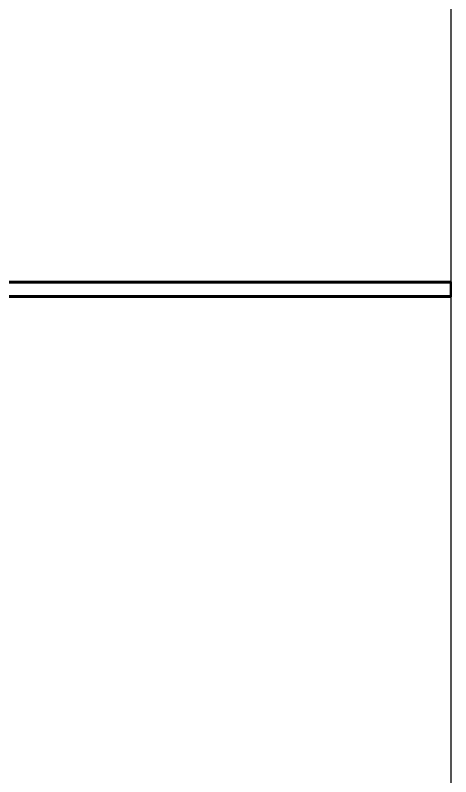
# Model space of a CAD drawing. Header units: millimetres. Extents: x -677815 to 476396, y -125373 to 39000.
# Drawn here: x 411018 to 413932, y -37975 to -32878 of the extents above; entities that cross this region are included whole.
import ezdxf

# ---------------------------------------------------------------- set-up
doc = ezdxf.new("R2010")
doc.units = ezdxf.units.MM
doc.linetypes.add('Xref Rapid Pick$0$AM_ISO02W050', pattern=[7.5, 6, -1.5])
doc.linetypes.add('Xref Rapid Pick$0$AM_ISO02W050x2', pattern=[3.75, 3, -0.75])
for name, color, linetype, lineweight in [('AM_BOR', 4, 'Continuous', 25), ('Xref Rapid Pick$0$S Cont 2.5', 7, 'Continuous', 50), ('Xref Rapid Pick$0$S Hidden', 9, 'Xref Rapid Pick$0$AM_ISO02W050', 25)]:
    doc.layers.add(name, color=color, linetype=linetype, lineweight=lineweight)
doc.layers.add('Xref Rapid Pick$0$B', color=4, linetype='Continuous')

# ---------------------------------------------------------------- blocks, each defined once
blk = doc.blocks.new('Xref Rapid Pick$0$column 100x100x5')
at = {"layer": 'Xref Rapid Pick$0$S Cont 2.5'}
for p, q in [((-50, 0), (-50, -3395)), ((50, 0), (-50, 0)), ((50, -3395), (50, 0)), ((-50, -3395), (50, -3395))]:
    blk.add_line(p, q, dxfattribs=at)
at = {"layer": 'Xref Rapid Pick$0$S Hidden', "linetype": 'Xref Rapid Pick$0$AM_ISO02W050x2', "lineweight": 50}
for p, q in [((-46, 0), (-46, -3395)), ((46, -3395), (46, 0))]:
    blk.add_line(p, q, dxfattribs=at)
blk = doc.blocks.new('Xref Rapid Pick')
at = {"layer": 'Xref Rapid Pick$0$B'}
blk.add_line((413931.6, -7882.2), (413931.6, -65187.8), dxfattribs=at)
at = {"layer": 'Xref Rapid Pick$0$B', "rotation": 90}
blk.add_blockref('Xref Rapid Pick$0$column 100x100x5', (410536.6, -34712.7), dxfattribs=at)

msp = doc.modelspace()

# ---------------------------------------------------------------- block references
at = {"layer": 'AM_BOR'}
msp.add_blockref('Xref Rapid Pick', (0, 0), dxfattribs=at)

doc.saveas('drawing.dxf')
